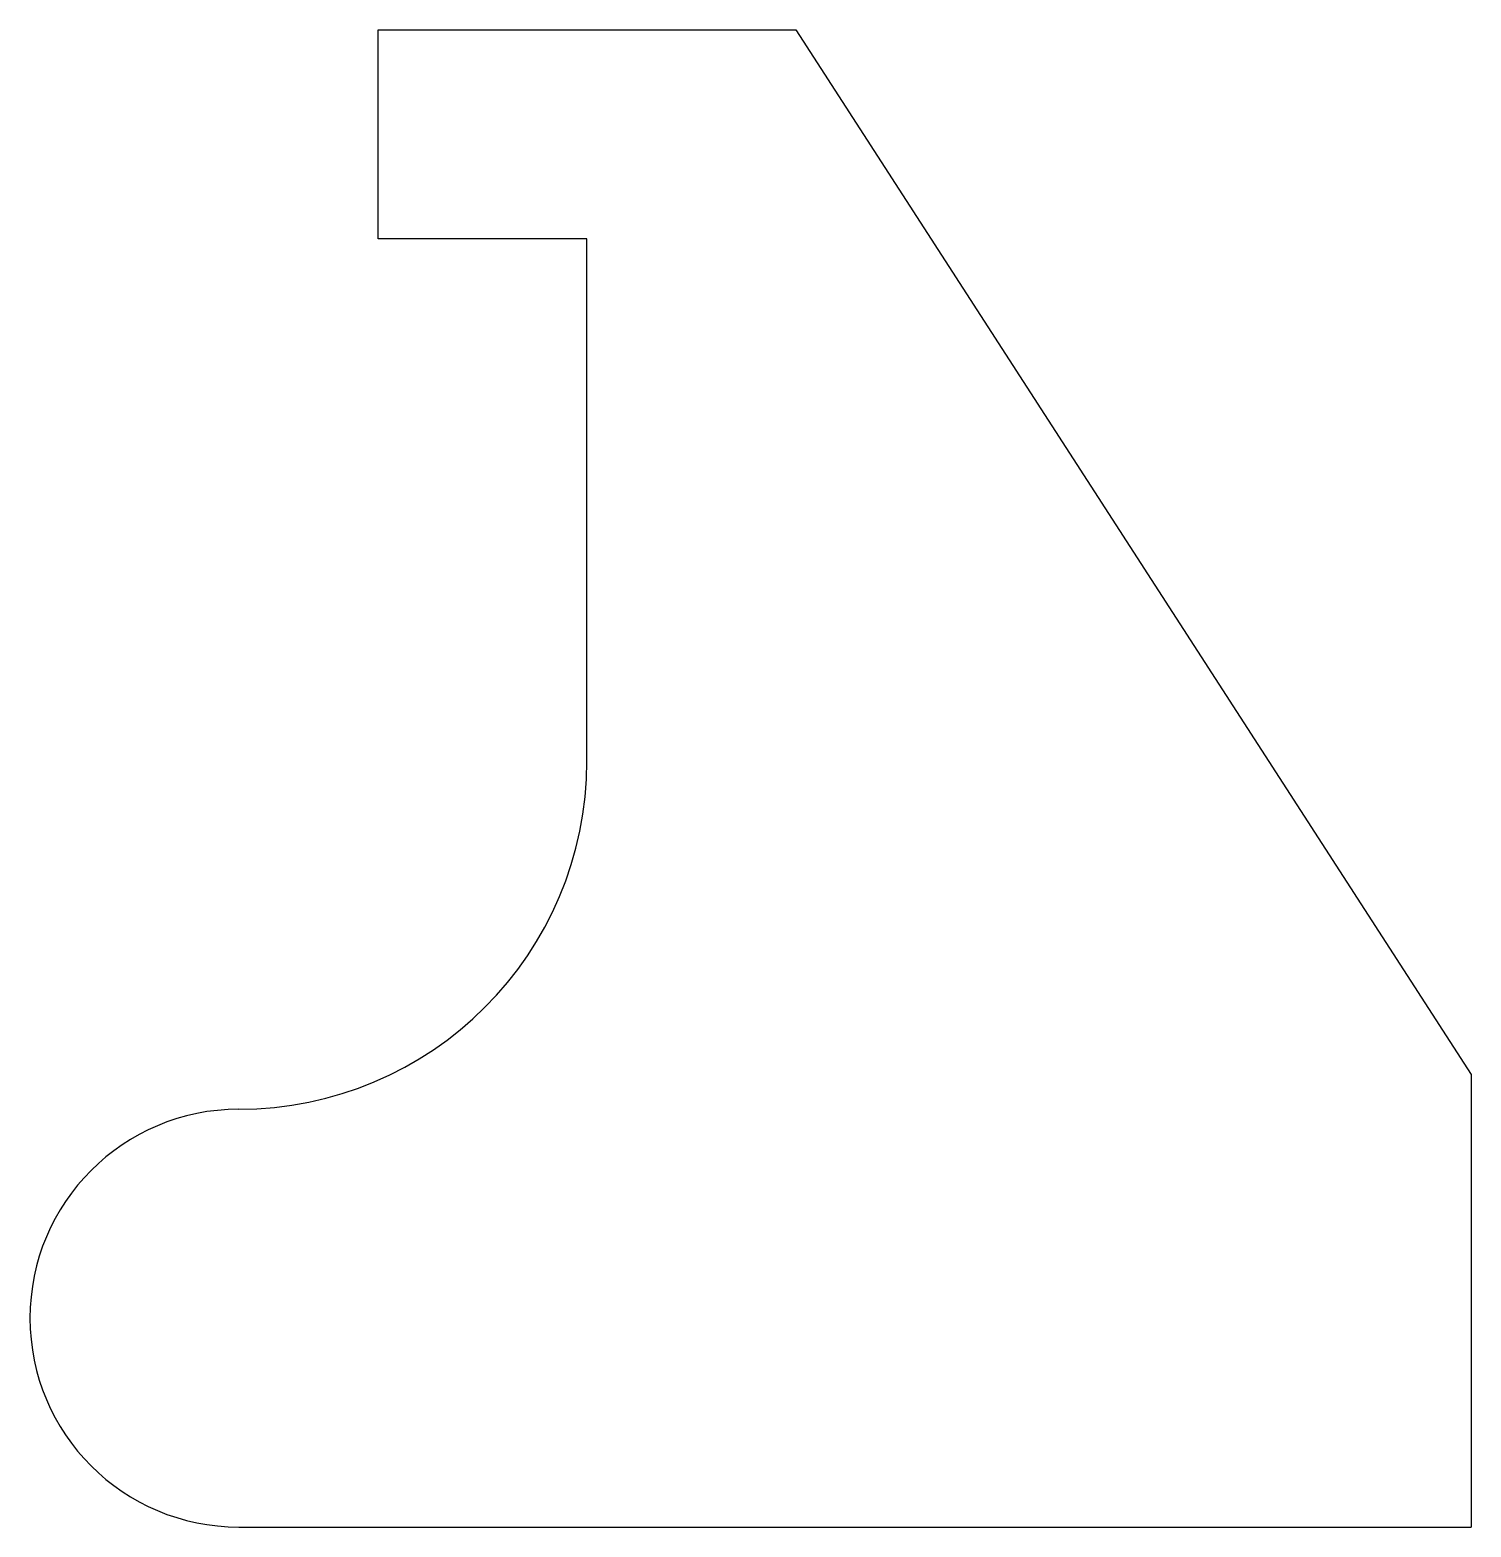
# Model space of a CAD drawing. Header units: millimetres. Extents: x -3 to 17.7, y -3 to 18.5.
import ezdxf

# ---------------------------------------------------------------- set-up
doc = ezdxf.new("R2010")
doc.units = ezdxf.units.MM
doc.layers.get('0').update_dxf_attribs({"lineweight": 25, "true_color": 0xffffff})

msp = doc.modelspace()

# ---------------------------------------------------------------- linework, layer by layer
for p, q in [((2, 15.5), (2, 18.5)), ((2, 18.5), (8, 18.5)), ((8, 18.5), (17.7, 3.5)), ((5, 15.5), (2, 15.5)), ((5, 8), (5, 15.5)), ((17.7, 3.5), (17.7, -3)), ((0, -3), (17.7, -3))]:
    msp.add_line(p, q)
for centre, radius, start, end in [((0, 8), 5, 270, 0), ((0, 0), 3, 90, 270)]:
    msp.add_arc(centre, radius, start, end)

doc.saveas('drawing.dxf')
